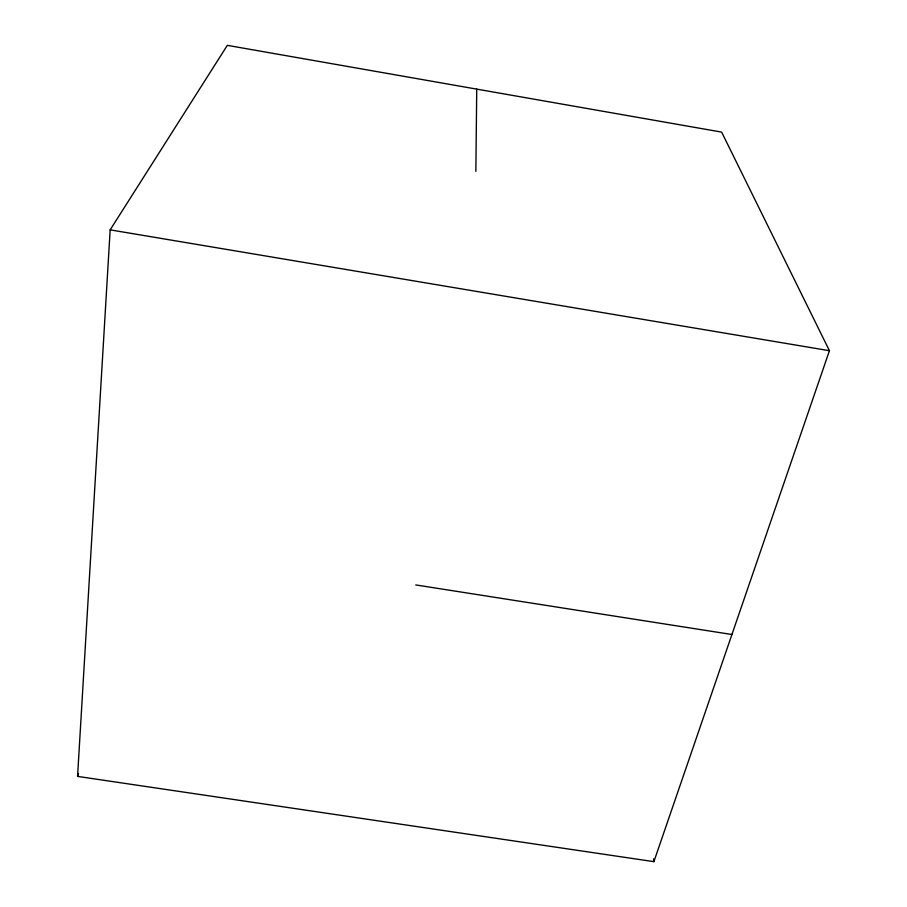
<?xml version="1.0" encoding="UTF-8"?>
<svg xmlns="http://www.w3.org/2000/svg" width="907" height="907" viewBox="0 0 907 907"><rect width="100%" height="100%" fill="white"/><g stroke="black" fill="none" stroke-linecap="round" stroke-linejoin="round"><path stroke-width="1.36" d="M475.858 171.389L476.731 89.124M77.56 776.392L110.166 229.856L227.328 45.35L721.632 132.105L829.44 350.714L653.89 861.65L77.56 776.392L78.512 773.728M415.746 584.936L731.926 634.515M110.166 229.856L829.44 350.714M653.494 858.85L653.89 861.65"/></g></svg>
